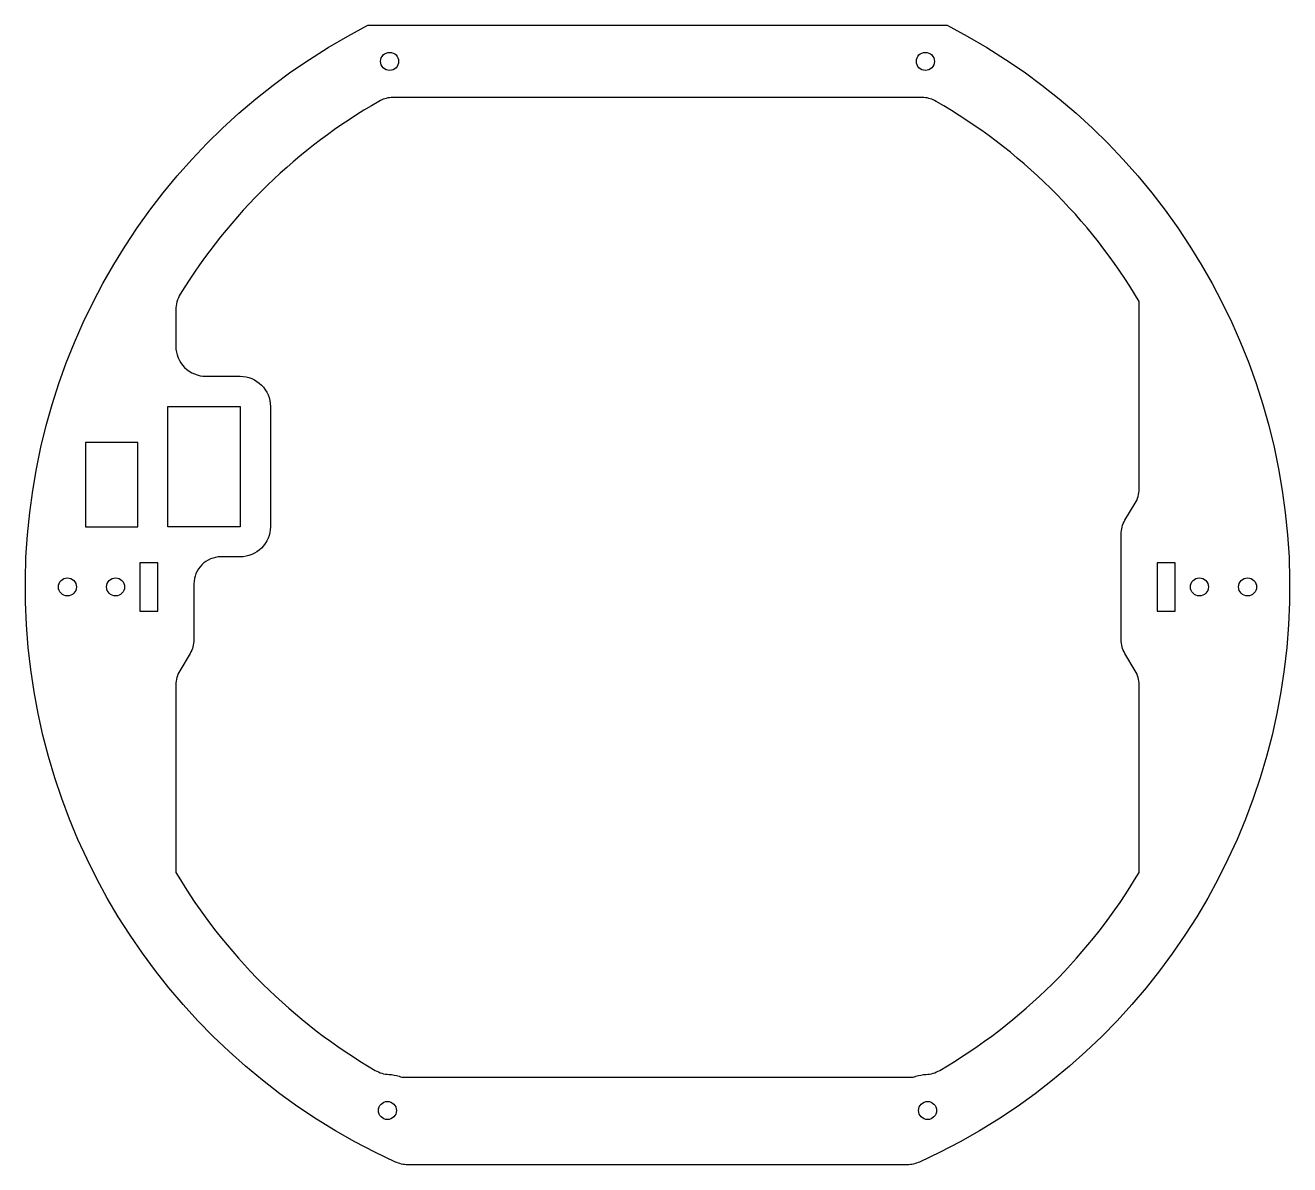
# Model space of a CAD drawing. Header units: millimetres. Extents: x -105 to 105, y -96 to 93.
import ezdxf

# ---------------------------------------------------------------- set-up
doc = ezdxf.new("R2010")
doc.units = ezdxf.units.MM
doc.layers.get('0').update_dxf_attribs({"linetype": 'CONTINUOUS'})

msp = doc.modelspace()

# ---------------------------------------------------------------- linework, layer by layer
for p, q in [((-81.3, 10), (-81.3, 30)), ((-81.3, 30), (-69.3, 30)), ((-69.3, 30), (-69.3, 10)), ((-69.3, 10), (-81.3, 10))]:
    msp.add_line(p, q)
for points in [[(-48.13, 93.32), (48.13, 93.32, -0.626216), (43.53, -95.55, -0.107287), (41.46, -96), (-41.46, -96, -0.107287), (-43.53, -95.55, -0.626216)], [(-77, -8.75, -0.135933), (-77.64, -11.07), (-79.36, -13.93, 0.135933), (-80, -16.25), (-80, -47.42, 0.12752), (-46.88, -80.32, 0.121595), (-44.58, -81, -0.070718), (-42.92, -81.31, 0.081869), (-41.96, -81.47), (41.96, -81.47, 0.081869), (42.92, -81.31, -0.070719), (44.58, -81, 0.121595), (46.88, -80.32, 0.12752), (80, -47.42), (80, -16.25, 0.135933), (79.36, -13.93), (77.64, -11.07, -0.135933), (77, -8.75), (77, 8.75, -0.135933), (77.64, 11.07), (79.36, 13.93, 0.135933), (80, 16.25), (80, 47.42, 0.129492), (46.26, 80.68, 0.106233), (44.26, 81.32), (-44.26, 81.32, 0.106232), (-46.26, 80.68, 0.125585), (-79.26, 48.65, 0.138496), (-80, 46.03), (-80, 40, 0.414214), (-75, 35), (-69.3, 35, -0.414214), (-64.3, 30), (-64.3, 10, -0.414214), (-69.3, 5), (-72.5, 5, 0.414214), (-77, 0.5)]]:
    msp.add_lwpolyline(points, format="xyb", close=True)
for points in [[(-95, 10), (-86.3, 10), (-86.3, 24), (-95, 24)], [(-83, 4), (-86, 4), (-86, -4), (-83, -4)], [(83, 4), (83, -4), (86, -4), (86, 4)]]:
    msp.add_lwpolyline(points, close=True)
for centre in [(-44.49, 87.32), (44.49, 87.32), (-98, 0), (-90, 0), (90, 0), (98, 0), (-44.85, -86.99), (44.85, -86.99)]:
    msp.add_circle(centre, 1.5)

doc.saveas('drawing.dxf')
